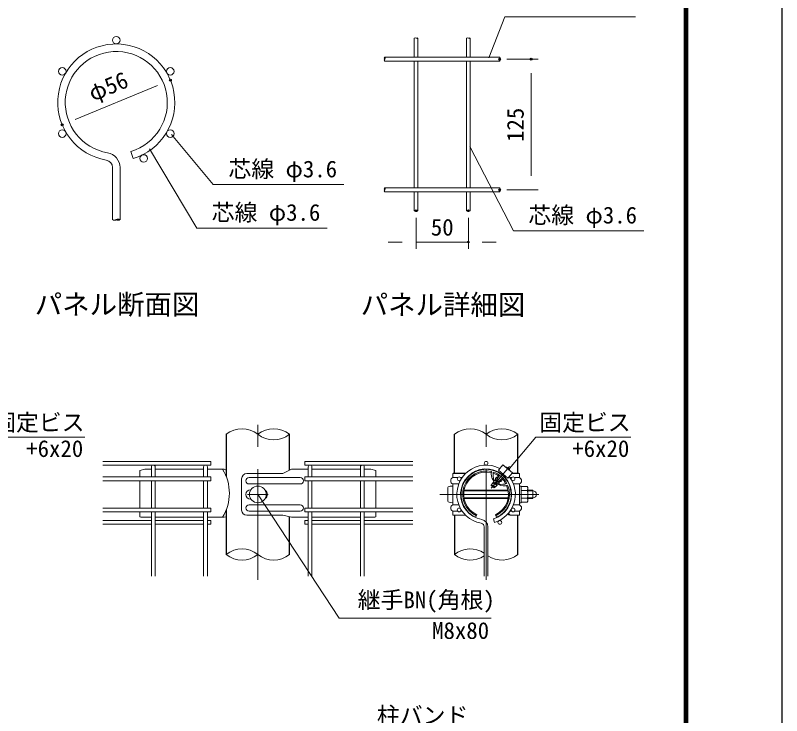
# Model space of a CAD drawing. Units: millimetres, scale not verified. Extents: x -4200 to 4200, y -2970 to 2970.
# Drawn here: x 2001 to 4200, y -351 to 1659 of the extents above; entities that cross this region are included whole.
import ezdxf
from ezdxf.enums import TextEntityAlignment as Align

# ---------------------------------------------------------------- set-up
doc = ezdxf.new("R2010")
doc.units = ezdxf.units.MM
doc.header["$LTSCALE"] = 10
doc.header["$PDMODE"] = 32
doc.header["$PDSIZE"] = 5
doc.linetypes.add('USER1', pattern=[50.8, 31.75, -6.35, 6.35, -6.35])
for name, color, linetype, lineweight in [('0-0_D-BMK', 2, 'USER1', 13), ('0-1_D-TTL-TXT', 7, 'Continuous', 25), ('0-2_D-STR-TXT', 7, 'Continuous', 13), ('0-3_D-STR1', 1, 'Continuous', 25), ('0-4_D-STR3', 3, 'Continuous', 13), ('0-5_D-STR2', 7, 'Continuous', 13), ('0-6_D-STR-DIM', 7, 'Continuous', 13), ('0-8_Defpoints', 8, 'Continuous', 25), ('0-C_D-TTL', 7, 'Continuous', 25)]:
    doc.layers.add(name, color=color, linetype=linetype, lineweight=lineweight)
doc.styles.add('ＭＳ ゴシック', font='')
doc.styles.get('ＭＳ ゴシック').set_extended_font_data('MS Gothic')

msp = doc.modelspace()

# ---------------------------------------------------------------- linework, layer by layer
at = {"layer": '0-0_D-BMK'}
for p, q in [((2696.9, 39.28), (2696.9, 528.97)), ((3351.9, 39.28), (3351.9, 528.97)), ((3419.12, 364.24), (3366.7, 301.77)), ((2666.9, 284.13), (2726.9, 284.13)), ((3503.54, 284.13), (3219.42, 284.13))]:
    msp.add_line(p, q, dxfattribs=at)
at = {"layer": '0-2_D-STR-TXT'}
for p, q in [((1927.75, 448.19), (2200.77, 448.19)), ((3494.58, 448.19), (3419.21, 358.21)), ((3494.58, 448.19), (3767.6, 448.19)), ((2930.29, -71.51), (2697.99, 282.45)), ((2930.29, -71.51), (3365.94, -71.51))]:
    msp.add_line(p, q, dxfattribs=at)
for points in [[(3780.99, 1655.16), (3405.41, 1655.16), (3360, 1537.2)], [(2943.92, 1173.14), (2568.34, 1173.14), (2449.22, 1316.57)], [(2895.84, 1048.58), (2521.53, 1048.58), (2386.21, 1275.93)], [(3804.5, 1040.75), (3430.19, 1040.75), (3305.37, 1282.98)]]:
    msp.add_lwpolyline(points, dxfattribs=at)
at = {"layer": '0-3_D-STR1'}
for p, q in [((2606.15, 456.63), (2606.15, 335.41)), ((2787.65, 353.36), (2787.65, 456.63)), ((3261.15, 344.13), (3261.15, 456.63)), ((3442.65, 344.13), (3442.65, 456.63)), ((3293.11, 344.13), (3257.55, 344.13)), ((3312.1, 344.13), (3309.97, 344.13)), ((3446.25, 344.13), (3425.74, 344.13)), ((2606.15, 239.5), (2606.15, 111.63)), ((2787.65, 111.63), (2787.65, 219.97)), ((3261.15, 224.13), (3261.15, 111.63)), ((3442.65, 111.63), (3442.65, 224.22))]:
    msp.add_line(p, q, dxfattribs=at)
at = {"layer": '0-4_D-STR3'}
for p, q in [((2372.9, 356.13), (2357.9, 353.13)), ((2357.9, 353.13), (2357.9, 336.25)), ((2372.9, 356.13), (2391.5, 356.13)), ((2402.3, 356.13), (2541.5, 356.13)), ((2552.3, 356.13), (2600.52, 356.13)), ((2600.52, 356.13), (2606.15, 353.36)), ((2793.28, 356.13), (2768.84, 344.13)), ((2841.5, 356.13), (2793.28, 356.13)), ((2991.5, 356.13), (2852.3, 356.13)), ((3020.9, 356.13), (3002.3, 356.13)), ((3020.9, 356.13), (3035.9, 353.13)), ((3035.9, 353.13), (3035.9, 336.25)), ((3399.62, 369.01), (3387.09, 354.07)), ((3387.09, 354.07), (3414.67, 330.93)), ((3406.73, 363.73), (3406.54, 363.2)), ((3420.77, 351.95), (3420.28, 351.67)), ((2768.84, 344.13), (2665.44, 344.13)), ((2768.84, 344.13), (2665.44, 344.13)), ((2818.66, 332.13), (2671.66, 332.13)), ((3293.11, 344.13), (3256.35, 344.13)), ((3256.35, 332.13), (3256.35, 344.13)), ((3256.35, 332.13), (3270.2, 332.13)), ((3278.75, 332.13), (3282.96, 332.13)), ((3309.97, 344.13), (3312.1, 344.13)), ((3379.1, 329.69), (3381.41, 333.15)), ((3383.56, 327.56), (3379.46, 329.86)), ((3385.13, 330.34), (3381.39, 332.77)), ((3385.72, 331.34), (3381.41, 333.15)), ((3385.41, 332.36), (3384.86, 331.7)), ((3385.52, 338.82), (3385.51, 332.32)), ((3386.16, 332.05), (3385.51, 332.32)), ((3391.11, 345.94), (3391.11, 344.51)), ((3403.84, 335.7), (3402.45, 335.39)), ((3425.05, 332.13), (3420.83, 332.13)), ((3447.45, 344.13), (3425.74, 344.13)), ((3447.45, 332.13), (3433.6, 332.13)), ((3447.45, 344.13), (3447.45, 335.81)), ((3447.45, 332.13), (3447.45, 344.13)), ((2357.9, 322.75), (2357.9, 245.5)), ((2650.44, 329.13), (2650.44, 239.13)), ((2818.66, 314.13), (2671.66, 314.13)), ((3035.9, 322.75), (3035.9, 245.5)), ((3256.35, 254.13), (3256.35, 314.13)), ((3256.35, 314.13), (3273.44, 314.13)), ((3256.35, 308.13), (3256.35, 306.38)), ((3367.01, 311.31), (3366.05, 310.09)), ((3374.87, 302.62), (3366.07, 310.01)), ((3377.01, 305.78), (3366.71, 310.07)), ((3366.72, 310.88), (3367.01, 311.31)), ((3366.72, 310.88), (3366.72, 310.09)), ((3367.01, 311.31), (3371.03, 317.34)), ((3378.57, 306.65), (3367.05, 311.29)), ((3376.43, 305.09), (3367.4, 308.89)), ((3382.94, 310.86), (3370.85, 316.81)), ((3382.62, 312.47), (3371.03, 317.34)), ((3372.82, 317.36), (3372.34, 316.79)), ((3372.82, 317.36), (3372.83, 319.95)), ((3376.08, 324.81), (3372.83, 319.95)), ((3383.2, 313.16), (3372.89, 317.45)), ((3374.18, 324.69), (3373.16, 324.24)), ((3386.13, 314.05), (3373.31, 319.94)), ((3380.74, 321.95), (3375.99, 324.59)), ((3381.17, 322.88), (3378.42, 324.04)), ((3381.6, 323.77), (3379.08, 324.82)), ((3379.1, 329.69), (3379.09, 324.84)), ((3379.67, 319.56), (3381.97, 317.63)), ((3383.36, 310.67), (3380.35, 307.82)), ((3386.51, 313.67), (3383.34, 313.13)), ((3389.6, 317), (3384.89, 319.62)), ((3388.83, 319.66), (3386.37, 320.7)), ((3389.87, 316.85), (3386.51, 313.67)), ((3389.39, 320.53), (3387.31, 321.39)), ((3387.97, 313.12), (3387.71, 312.03)), ((3389.45, 320.4), (3388.83, 319.66)), ((3388.83, 319.66), (3389.87, 316.85)), ((3394.52, 321.27), (3389.45, 320.4)), ((3394.6, 321.35), (3390.31, 323.76)), ((3396.26, 323.14), (3392.47, 325.59)), ((3394.52, 321.27), (3396.38, 323.03)), ((3395.26, 327.33), (3394.67, 327.58)), ((3395.84, 328.02), (3394.93, 326.94)), ((3394.93, 326.94), (3396.38, 323.03)), ((3395.84, 328.02), (3395.35, 328.22)), ((3398.33, 328.47), (3395.86, 328.05)), ((3447.45, 314.13), (3430.36, 314.13)), ((3447.45, 254.13), (3447.45, 314.13)), ((3447.45, 260.13), (3447.45, 308.13)), ((3241.95, 303.63), (3241.95, 264.63)), ((3288.48, 294.1), (3415.32, 294.1)), ((3288.83, 296.13), (3414.97, 296.13)), ((3374.87, 302.62), (3376.85, 304.49)), ((3376.62, 305.11), (3376.85, 304.49)), ((3377.24, 305.85), (3376.7, 305.21)), ((3378.5, 306.07), (3377.24, 305.85)), ((3378.5, 306.07), (3380.35, 307.82)), ((3452.25, 306.63), (3452.25, 261.63)), ((3452.25, 306.63), (3469.65, 306.63)), ((3452.25, 295.38), (3469.65, 295.38)), ((3471.75, 301.46), (3471.75, 266.83)), ((3471.75, 296.13), (3486.15, 296.13)), ((3471.75, 294.1), (3486.15, 294.1)), ((3486.15, 272.13), (3486.15, 296.13)), ((3288.48, 274.16), (3415.32, 274.16)), ((3288.83, 272.13), (3414.97, 272.13)), ((3452.25, 272.88), (3469.65, 272.88)), ((3471.75, 274.16), (3486.15, 274.16)), ((3471.75, 272.13), (3486.15, 272.13)), ((2818.66, 254.13), (2671.66, 254.13)), ((3256.35, 254.13), (3256.35, 261.88)), ((3256.35, 261.88), (3256.35, 260.13)), ((3256.35, 254.13), (3273.44, 254.13)), ((3278.79, 242.69), (3278.79, 242.76)), ((3447.45, 254.13), (3430.36, 254.13)), ((3447.45, 261.88), (3447.45, 254.13)), ((3447.45, 260.13), (3452.25, 260.13)), ((3452.25, 261.63), (3469.65, 261.63)), ((2357.9, 232), (2357.9, 221.67)), ((2606.15, 219.92), (2600.52, 218.73)), ((2768.84, 224.13), (2665.44, 224.13)), ((2818.66, 236.13), (2671.66, 236.13)), ((2768.84, 224.13), (2793.28, 218.73)), ((3035.9, 232), (3035.9, 221.67)), ((3256.35, 224.13), (3256.35, 236.13)), ((3256.35, 236.13), (3270.2, 236.13)), ((3256.35, 224.13), (3293.11, 224.13)), ((3278.75, 236.13), (3282.96, 236.13)), ((3309.97, 224.13), (3312.1, 224.13)), ((3321.9, 218.67), (3325.15, 225.77)), ((3381.9, 218.67), (3378.65, 225.77)), ((3447.45, 224.13), (3420.58, 224.13)), ((3425.05, 236.13), (3420.83, 236.13)), ((3447.45, 236.13), (3433.6, 236.13)), ((3447.45, 224.13), (3444.82, 224.13)), ((3447.45, 224.13), (3447.45, 236.13)), ((3447.45, 232.45), (3447.45, 224.13)), ((2391.5, 218.67), (2360.9, 218.67)), ((2541.5, 218.67), (2402.3, 218.67)), ((2552.3, 218.73), (2600.52, 218.73)), ((2841.5, 218.73), (2793.28, 218.73)), ((2852.3, 218.67), (2991.5, 218.67)), ((3002.3, 218.67), (3032.9, 218.67))]:
    msp.add_line(p, q, dxfattribs=at)
for points in [[(3399.62, 369.01), (3427.2, 345.87), (3414.67, 330.93)], [(3379.08, 324.82), (3378.42, 324.04), (3376.08, 324.81)], [(3383.34, 313.13), (3382.72, 312.39), (3383.36, 310.67)], [(3447.45, 308.13), (3452.25, 308.13), (3452.25, 260.13)]]:
    msp.add_lwpolyline(points, dxfattribs=at)
msp.add_circle((2696.9, 284.13), 24, dxfattribs=at)
for centre, radius, start, end in [((2484.31, 287.45), 130.94, 328.33972, 31.66028), ((3351.9, 284.13), 72, 294.62432, 245.37568), ((3402.03, 343.87), 20.41, 20.1954, 79.8046), ((2665.44, 329.13), 15, 90, 180), ((2671.66, 323.13), 9, 90, 270), ((2818.66, 323.13), 9, 270, 90), ((3260.1, 323.13), 9.75, 112.61986, 247.38014), ((3351.9, 284.13), 67.2, 76.51477, 245.37568), ((3351.9, 284.13), 64.2, 76.39388, 245.37568), ((3395.86, 342.5), 29.13, 166.14552, 218.81508), ((3431.12, 341.29), 59.31, 173.19065, 196.25963), ((3351.9, 284.13), 64.2, 54.62674, 71.81465), ((3351.9, 284.13), 67.2, 27.59553, 72.40447), ((3467.21, 282.03), 95.24, 143.32909, 156.79151), ((3329.81, 397.32), 95.24, 303.20849, 316.67091), ((3443.7, 323.13), 9.75, 292.61986, 67.38014), ((3351.9, 284.13), 64.2, 294.62432, 23.60612), ((3351.9, 284.13), 67.2, 294.62432, 23.48523), ((3401.75, 337.55), 29.13, 241.18492, 293.85448), ((3394.44, 372.07), 59.31, 263.74037, 286.80935), ((3351.9, 284.13), 64.2, 28.18535, 45.37326), ((2676.16, 284.13), 13.5, 90, 270), ((2711.1, 284.13), 13.5, 300.04449, 59.95551), ((3440.56, 284.13), 31.18, 338.85295, 21.14705), ((3463.22, 301), 8.55, 318.83491, 41.16509), ((3486.15, 284.13), 10.2, 270, 90), ((3463.21, 267.25), 8.55, 318.86505, 41.13495), ((2671.66, 245.13), 9, 90, 270), ((2818.66, 245.13), 9, 270, 90), ((3260.1, 245.13), 9.75, 112.61986, 247.38014), ((3269.36, 245.13), 9.13, 348.40415, 350.0359), ((3443.7, 245.13), 9.75, 292.61986, 67.38014), ((2360.9, 221.67), 3, 180, 270), ((2665.44, 239.13), 15, 180, 270), ((3032.9, 221.67), 3, 270, 0), ((3422.12, 233.13), 9.13, 213.34935, 260.27718), ((3425.02, 233.13), 9.13, 198.30949, 260.27718)]:
    msp.add_arc(centre, radius, start, end, dxfattribs=at)
for centre, start_param, end_param in [((3256.35, 303.63), 1.5707963, 3.1415927), ((3256.35, 264.63), 3.1415927, 4.712389)]:
    msp.add_ellipse(centre, major_axis=(14.4, 0), ratio=0.3125, start_param=start_param, end_param=end_param, dxfattribs=at)
at = {"layer": '0-5_D-STR2'}
for p, q in [((3145.53, 1593.19), (3145.53, 1538.59)), ((3156.33, 1593.19), (3156.33, 1538.59)), ((3295.53, 1593.19), (3295.53, 1538.59)), ((3306.33, 1593.19), (3306.33, 1538.59)), ((3390.93, 1538.59), (3060.93, 1538.59)), ((3390.93, 1527.79), (3060.93, 1527.79)), ((3145.53, 1527.79), (3145.53, 1163.59)), ((3156.33, 1527.79), (3156.33, 1163.59)), ((3295.53, 1527.79), (3295.53, 1163.59)), ((3306.33, 1527.79), (3306.33, 1163.59)), ((2332.59, 1268.56), (2338.76, 1247.86)), ((2279.96, 1072.66), (2279.96, 1222.04)), ((2301.56, 1072.66), (2301.56, 1222.04)), ((3390.93, 1163.59), (3060.93, 1163.59)), ((3390.93, 1152.79), (3060.93, 1152.79)), ((3145.53, 1152.79), (3145.53, 1098.19)), ((3156.33, 1152.79), (3156.33, 1098.19)), ((3295.53, 1152.79), (3295.53, 1098.19)), ((3306.33, 1152.79), (3306.33, 1098.19)), ((2252.3, 378.93), (2561.9, 378.93)), ((2561.9, 378.93), (2561.9, 368.13)), ((3141.5, 378.93), (2831.9, 378.93)), ((2831.9, 378.93), (2831.9, 368.13)), ((2252.3, 368.13), (2561.9, 368.13)), ((2391.5, 334.23), (2391.5, 362.73)), ((2402.3, 334.23), (2402.3, 362.73)), ((2541.5, 334.23), (2541.5, 362.73)), ((2552.3, 334.23), (2552.3, 362.73)), ((3141.5, 368.13), (2831.9, 368.13)), ((2841.5, 334.23), (2841.5, 362.73)), ((2852.3, 334.23), (2852.3, 362.73)), ((2991.5, 334.23), (2991.5, 362.73)), ((3002.3, 334.23), (3002.3, 362.73)), ((2252.3, 334.23), (2561.9, 334.23)), ((2561.9, 334.23), (2561.9, 323.43)), ((3141.5, 334.23), (2831.9, 334.23)), ((2831.9, 334.23), (2831.9, 323.43)), ((2252.3, 323.43), (2561.9, 323.43)), ((2391.5, 244.83), (2391.5, 323.43)), ((2402.3, 244.83), (2402.3, 323.43)), ((2541.5, 244.83), (2541.5, 323.43)), ((2552.3, 244.83), (2552.3, 323.43)), ((3141.5, 323.43), (2831.9, 323.43)), ((2841.5, 244.83), (2841.5, 323.43)), ((2852.3, 244.83), (2852.3, 323.43)), ((2991.5, 244.83), (2991.5, 323.43)), ((3002.3, 244.83), (3002.3, 323.43)), ((2252.3, 244.83), (2561.9, 244.83)), ((2561.9, 244.83), (2561.9, 234.03)), ((3141.5, 244.83), (2831.9, 244.83)), ((2831.9, 244.83), (2831.9, 234.03)), ((2252.3, 234.03), (2561.9, 234.03)), ((2391.5, 49.28), (2391.5, 234.03)), ((2402.3, 49.28), (2402.3, 234.03)), ((2541.5, 49.28), (2541.5, 234.03)), ((2552.3, 49.28), (2552.3, 234.03)), ((3141.5, 234.03), (2831.9, 234.03)), ((2841.5, 49.28), (2841.5, 234.03)), ((2852.3, 49.28), (2852.3, 234.03)), ((2991.5, 49.28), (2991.5, 234.03)), ((3002.3, 49.28), (3002.3, 234.03)), ((2252.3, 209.26), (2391.5, 209.26)), ((2252.3, 198.46), (2391.5, 198.46)), ((2402.3, 209.26), (2541.5, 209.26)), ((2402.3, 198.46), (2541.5, 198.46)), ((2552.3, 209.26), (2561.9, 209.26)), ((2552.3, 198.46), (2561.9, 198.46)), ((2561.9, 209.26), (2561.9, 198.46)), ((2841.5, 209.26), (2831.9, 209.26)), ((2831.9, 209.26), (2831.9, 198.46)), ((2841.5, 198.46), (2831.9, 198.46)), ((2991.5, 209.26), (2852.3, 209.26)), ((2991.5, 198.46), (2852.3, 198.46)), ((3141.5, 209.26), (3002.3, 209.26)), ((3141.5, 198.46), (3002.3, 198.46)), ((3372.82, 213.98), (3375.9, 203.63)), ((3346.5, 49.28), (3346.5, 190.72)), ((3357.3, 49.28), (3357.3, 190.72))]:
    msp.add_line(p, q, dxfattribs=at)
for centre, radius in [((2290.76, 1587.66), 10.8), ((2135.91, 1498.26), 10.8), ((2445.6, 1498.26), 10.8), ((2135.91, 1319.46), 10.8), ((2445.6, 1319.46), 10.8), ((2369.47, 1248.31), 10.8), ((3351.9, 373.53), 5.4), ((3274.48, 328.83), 5.4), ((3429.32, 328.83), 5.4), ((3274.48, 239.43), 5.4), ((3429.32, 239.43), 5.4), ((3391.25, 203.86), 5.4)]:
    msp.add_circle(centre, radius, dxfattribs=at)
for centre, radius, start, end in [((2290.76, 1408.86), 168, 286.60421, 260.16066), ((2290.76, 1408.86), 146.4, 286.60421, 260.16066), ((2258.36, 1222.04), 43.2, 0, 80.16066), ((2258.36, 1222.04), 21.6, 0, 80.16066), ((2396.9, 362.73), 5.4, 0, 180), ((2546.9, 362.73), 5.4, 0, 180), ((2846.9, 362.73), 5.4, 0, 180), ((2996.9, 362.73), 5.4, 0, 180), ((3351.9, 284.13), 84, 62.37363, 260.16066), ((3351.9, 284.13), 73.2, 286.60421, 260.16066), ((3351.9, 284.13), 84, 286.60421, 37.62637), ((3335.7, 190.72), 10.8, 0, 80.16066), ((3335.7, 190.72), 21.6, 0, 80.16066)]:
    msp.add_arc(centre, radius, start, end, dxfattribs=at)
at = {"layer": '0-6_D-STR-DIM'}
for p, q in [((3410.93, 1533.19), (3500.92, 1533.19)), ((3480.92, 1198.19), (3480.92, 1493.19)), ((2409.1, 1457.64), (2172.42, 1360.07)), ((3410.93, 1158.19), (3500.92, 1158.19)), ((3150.93, 1078.19), (3150.93, 988.4)), ((3300.93, 1078.19), (3300.93, 988.4)), ((3110.93, 1008.4), (3070.93, 1008.4)), ((3150.93, 1008.4), (3300.93, 1008.4)), ((3340.93, 1008.4), (3380.93, 1008.4))]:
    msp.add_line(p, q, dxfattribs=at)
for centre, radius, start, end in [((3148.23, 1590.47), 3.83, 45.18146, 134.81854), ((3153.63, 1590.47), 3.83, 45.18146, 134.81854), ((3153.63, 1595.91), 3.83, 225.18146, 314.81854), ((3298.23, 1590.47), 3.83, 45.18146, 134.81854), ((3303.63, 1590.47), 3.83, 45.18146, 134.81854), ((3303.63, 1595.91), 3.83, 225.18146, 314.81854), ((3063.64, 1535.89), 3.83, 135.18146, 224.81854), ((3063.64, 1530.49), 3.83, 135.18146, 224.81854), ((3058.21, 1535.89), 3.83, 315.18146, 44.81854), ((3393.64, 1530.49), 3.83, 135.18146, 224.81854), ((3388.21, 1535.89), 3.83, 315.18146, 44.81854), ((3388.21, 1530.49), 3.83, 315.18146, 44.81854), ((3063.64, 1160.89), 3.83, 135.18146, 224.81854), ((3063.64, 1155.49), 3.83, 135.18146, 224.81854), ((3058.21, 1160.89), 3.83, 315.18146, 44.81854), ((3393.64, 1155.49), 3.83, 135.18146, 224.81854), ((3388.21, 1160.89), 3.83, 315.18146, 44.81854), ((3388.21, 1155.49), 3.83, 315.18146, 44.81854), ((3148.23, 1095.47), 3.83, 45.18146, 134.81854), ((3148.23, 1100.91), 3.83, 225.18146, 314.81854), ((3153.63, 1100.91), 3.83, 225.18146, 314.81854), ((3298.23, 1095.47), 3.83, 45.18146, 134.81854), ((3298.23, 1100.91), 3.83, 225.18146, 314.81854), ((3303.63, 1100.91), 3.83, 225.18146, 314.81854), ((2285.36, 1079.86), 9, 233.12027, 306.87973), ((2296.16, 1065.46), 9, 53.12027, 126.87973), ((2296.16, 1079.86), 9, 233.12027, 306.87973), ((2651.52, 400.64), 72.06, 50.97549, 129.02451), ((2742.27, 400.64), 72.06, 50.97549, 129.02451), ((3306.52, 400.64), 72.06, 50.97549, 129.02451), ((3397.27, 400.64), 72.06, 50.97549, 129.02451), ((2742.27, 512.61), 72.06, 230.97549, 309.02451), ((3397.27, 512.61), 72.06, 230.97549, 309.02451), ((2651.52, 55.64), 72.06, 50.97549, 129.02451), ((2651.52, 167.61), 72.06, 230.97549, 309.02451), ((2742.27, 167.61), 72.06, 230.97549, 309.02451), ((3306.52, 55.64), 72.06, 56.30864, 129.02451), ((3306.52, 167.61), 72.06, 230.97549, 303.69136), ((3397.27, 167.61), 72.06, 236.30864, 309.02451)]:
    msp.add_arc(centre, radius, start, end, dxfattribs=at)
at = {"layer": '0-8_Defpoints'}
for p in [(3390.93, 1533.19), (3480.92, 1533.19), (2446.08, 1472.89), (2135.44, 1344.83), (3390.93, 1158.19), (3150.93, 1098.19), (3300.93, 1098.19), (3300.93, 1008.4)]:
    msp.add_point(p, dxfattribs=at)
at = {"layer": '0-C_D-TTL', "color": 2}
msp.add_lwpolyline([(-4200.07, 2970.19), (4199.93, 2970.19), (4199.93, -2969.81), (-4200.07, -2969.81)], close=True, dxfattribs=at)
at = {"layer": '0-C_D-TTL'}
for points in [[(-3930.07, 2750.19), (3929.93, 2750.19), (3929.93, -2749.81), (-3930.07, -2749.81)], [(-3927.57, 2747.69), (3927.43, 2747.69), (3927.43, -2747.31), (-3927.57, -2747.31)], [(-3925.07, 2745.19), (3924.93, 2745.19), (3924.93, -2744.81), (-3925.07, -2744.81)], [(-3922.57, 2742.69), (3922.43, 2742.69), (3922.43, -2742.31), (-3922.57, -2742.31)], [(-3920.07, 2740.19), (3919.93, 2740.19), (3919.93, -2739.81), (-3920.07, -2739.81)]]:
    msp.add_lwpolyline(points, close=True, dxfattribs=at)

# ---------------------------------------------------------------- texts
at = {"layer": '0-1_D-TTL-TXT', "style": 'ＭＳ ゴシック'}
for s, p in [('パネル断面図', (2056.85, 783.34)), ('パネル詳細図', (2992.02, 782.42))]:
    msp.add_text(s, height=57.7, dxfattribs=at).set_placement(p, align=Align.BOTTOM_LEFT)
at = {"layer": '0-2_D-STR-TXT', "style": 'ＭＳ ゴシック'}
for s, p in [('芯線 φ3.6', (2612.56, 1179.54)), ('芯線 φ3.6', (2564.48, 1054.97)), ('芯線 φ3.6', (3473.15, 1047.15)), ('固定ビス', (1937.39, 452.15)), ('固定ビス', (3504.22, 452.15)), ('+6x20', (2032.39, 377.15)), ('+6x20', (3599.22, 377.15)), ('継手BN(角根)', (2983.5, -57.02)), ('M8x80', (3196.93, -145.05)), ('柱バンド', (3038.54, -388.54))]:
    msp.add_text(s, height=48.09, dxfattribs=at).set_placement(p, align=Align.BOTTOM_LEFT)
at = {"layer": '0-6_D-STR-DIM', "style": 'ＭＳ ゴシック'}
for s, rotation, p in [('φ56', 22.404, (2229.02, 1397.76)), ('125', 90, (3474.18, 1295.69))]:
    msp.add_text(s, height=48.09, rotation=rotation, dxfattribs=at).set_placement(p, align=Align.BOTTOM_LEFT)
msp.add_text('50', height=48.09, dxfattribs=at).set_placement((3193.3, 1012.43), align=Align.BOTTOM_LEFT)

doc.saveas('drawing.dxf')
